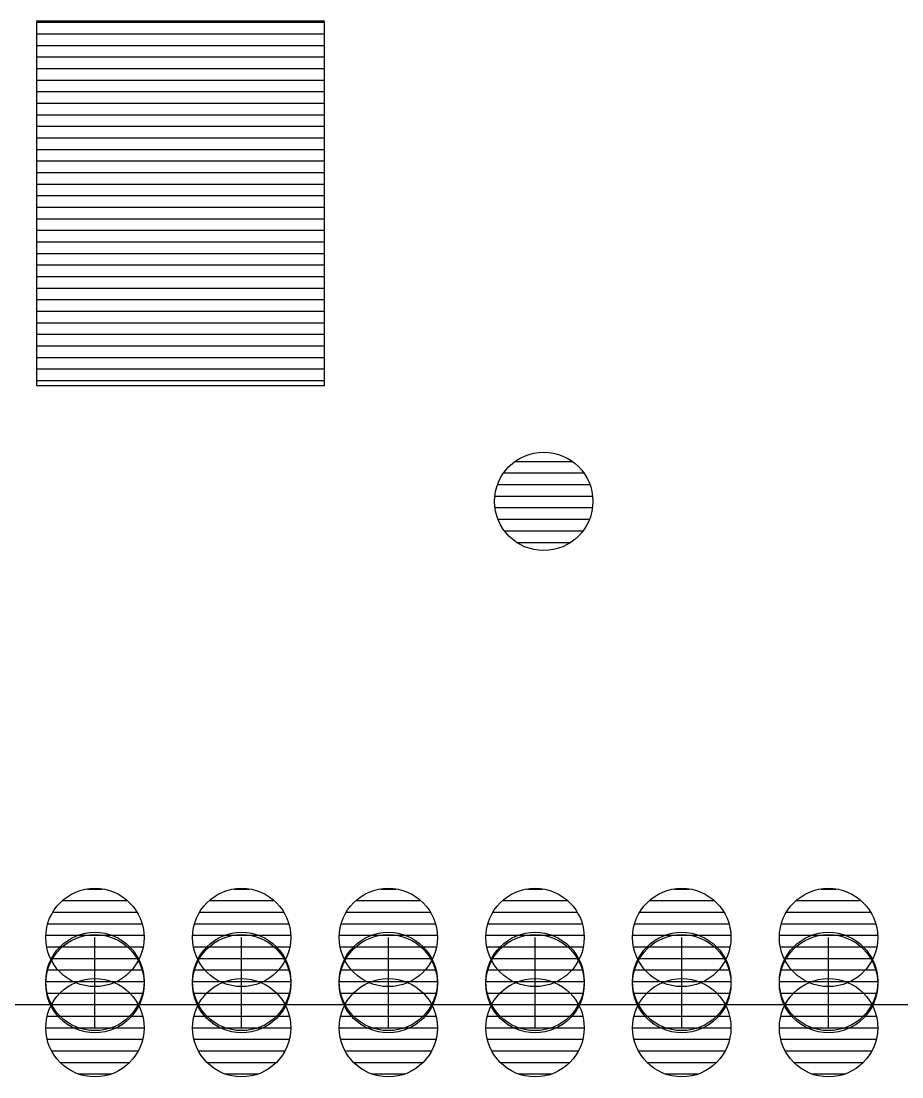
# Model space of a CAD drawing. Extents: x -26 to 0.6, y -0.6 to 26.
# Drawn here: x -20.32 to -12.7, y -0.63 to 8.51 of the extents above; entities that cross this region are included whole.
import ezdxf

# ---------------------------------------------------------------- set-up
doc = ezdxf.new("R2010")
doc.units = 0
doc.layers.get('0').update_dxf_attribs({"linetype": 'CONTINUOUS'})
doc.layers.add('BOTTOMSOLDER', color=6, linetype='CONTINUOUS')
doc.layers.add('MECHANICAL2', color=6, linetype='CONTINUOUS')

# ---------------------------------------------------------------- blocks, each defined once
blk = doc.blocks.new('*X171')
at = {"layer": 'BOTTOMSOLDER', "linetype": 'CONTINUOUS'}
for p, q in [((-0.2462, 0.3456), (0.2462, 0.3456)), ((-0.3461, 0.2456), (0.3461, 0.2456)), ((-0.3982, 0.1456), (0.3982, 0.1456)), ((-0.4209, 0.0456), (0.4209, 0.0456)), ((-0.42, -0.0544), (0.42, -0.0544)), ((-0.3956, -0.1544), (0.3956, -0.1544)), ((-0.3389, -0.2544), (0.3389, -0.2544)), ((-0.235, -0.3544), (0.235, -0.3544))]:
    blk.add_line(p, q, dxfattribs=at)
blk = doc.blocks.new('SIP1_____B_87')
at = {"layer": 'BOTTOMSOLDER'}
blk.add_circle((0, 0), 0.4254, dxfattribs=at)
blk.add_blockref('*X171', (0, 0), dxfattribs=at)
blk = doc.blocks.new('#POLYLINE_3_')
at = {"layer": 'BOTTOMSOLDER'}
blk.add_line((-16.51, -0.2), (-16.51, 0.2), dxfattribs=at)
blk = doc.blocks.new('*X178')
at = {"layer": 'BOTTOMSOLDER', "linetype": 'CONTINUOUS'}
for p, q in [((-16.575, 0.219), (-16.445, 0.219)), ((-16.7886, 0.119), (-16.2314, 0.119)), ((-16.873, 0.019), (-16.147, 0.019)), ((-16.9163, -0.081), (-16.1037, -0.081)), ((-16.9335, -0.181), (-16.0865, -0.181)), ((-16.9274, -0.281), (-16.0926, -0.281)), ((-16.8933, -0.381), (-16.1267, -0.381)), ((-16.8271, -0.481), (-16.1929, -0.481)), ((-16.6953, -0.581), (-16.3247, -0.581))]:
    blk.add_line(p, q, dxfattribs=at)
blk = doc.blocks.new('*X179')
at = {"layer": 'BOTTOMSOLDER', "linetype": 'CONTINUOUS'}
for p, q in [((-16.575, 0.619), (-16.445, 0.619)), ((-16.7886, 0.519), (-16.2314, 0.519)), ((-16.873, 0.419), (-16.147, 0.419)), ((-16.9163, 0.319), (-16.1037, 0.319)), ((-16.9335, 0.219), (-16.0865, 0.219)), ((-16.9274, 0.119), (-16.0926, 0.119)), ((-16.8933, 0.019), (-16.1267, 0.019)), ((-16.8271, -0.081), (-16.1929, -0.081)), ((-16.6953, -0.181), (-16.3247, -0.181))]:
    blk.add_line(p, q, dxfattribs=at)
blk = doc.blocks.new('#POLYLINE_4_')
at = {"layer": 'BOTTOMSOLDER'}
blk.add_line((-17.78, -0.2), (-17.78, 0.2), dxfattribs=at)
blk = doc.blocks.new('*X180')
at = {"layer": 'BOTTOMSOLDER', "linetype": 'CONTINUOUS'}
for p, q in [((-17.845, 0.219), (-17.715, 0.219)), ((-18.0586, 0.119), (-17.5014, 0.119)), ((-18.143, 0.019), (-17.417, 0.019)), ((-18.1863, -0.081), (-17.3737, -0.081)), ((-18.2035, -0.181), (-17.3565, -0.181)), ((-18.1974, -0.281), (-17.3626, -0.281)), ((-18.1633, -0.381), (-17.3967, -0.381)), ((-18.0971, -0.481), (-17.4629, -0.481)), ((-17.9653, -0.581), (-17.5947, -0.581))]:
    blk.add_line(p, q, dxfattribs=at)
blk = doc.blocks.new('*X181')
at = {"layer": 'BOTTOMSOLDER', "linetype": 'CONTINUOUS'}
for p, q in [((-17.845, 0.619), (-17.715, 0.619)), ((-18.0586, 0.519), (-17.5014, 0.519)), ((-18.143, 0.419), (-17.417, 0.419)), ((-18.1863, 0.319), (-17.3737, 0.319)), ((-18.2035, 0.219), (-17.3565, 0.219)), ((-18.1974, 0.119), (-17.3626, 0.119)), ((-18.1633, 0.019), (-17.3967, 0.019)), ((-18.0971, -0.081), (-17.4629, -0.081)), ((-17.9653, -0.181), (-17.5947, -0.181))]:
    blk.add_line(p, q, dxfattribs=at)
blk = doc.blocks.new('#POLYLINE_5_')
at = {"layer": 'BOTTOMSOLDER'}
blk.add_line((-15.24, -0.2), (-15.24, 0.2), dxfattribs=at)
blk = doc.blocks.new('*X182')
at = {"layer": 'BOTTOMSOLDER', "linetype": 'CONTINUOUS'}
for p, q in [((-15.305, 0.219), (-15.175, 0.219)), ((-15.5186, 0.119), (-14.9614, 0.119)), ((-15.603, 0.019), (-14.877, 0.019)), ((-15.6463, -0.081), (-14.8337, -0.081)), ((-15.6635, -0.181), (-14.8165, -0.181)), ((-15.6574, -0.281), (-14.8226, -0.281)), ((-15.6233, -0.381), (-14.8567, -0.381)), ((-15.5571, -0.481), (-14.9229, -0.481)), ((-15.4253, -0.581), (-15.0547, -0.581))]:
    blk.add_line(p, q, dxfattribs=at)
blk = doc.blocks.new('*X183')
at = {"layer": 'BOTTOMSOLDER', "linetype": 'CONTINUOUS'}
for p, q in [((-15.305, 0.619), (-15.175, 0.619)), ((-15.5186, 0.519), (-14.9614, 0.519)), ((-15.603, 0.419), (-14.877, 0.419)), ((-15.6463, 0.319), (-14.8337, 0.319)), ((-15.6635, 0.219), (-14.8165, 0.219)), ((-15.6574, 0.119), (-14.8226, 0.119)), ((-15.6233, 0.019), (-14.8567, 0.019)), ((-15.5571, -0.081), (-14.9229, -0.081)), ((-15.4253, -0.181), (-15.0547, -0.181))]:
    blk.add_line(p, q, dxfattribs=at)
blk = doc.blocks.new('#POLYLINE_14_')
at = {"layer": 'BOTTOMSOLDER'}
blk.add_line((-11.43, -0.2), (-11.43, 0.2), dxfattribs=at)
blk = doc.blocks.new('*X200')
at = {"layer": 'BOTTOMSOLDER', "linetype": 'CONTINUOUS'}
for p, q in [((-11.495, 0.219), (-11.365, 0.219)), ((-11.7086, 0.119), (-11.1514, 0.119)), ((-11.793, 0.019), (-11.067, 0.019)), ((-11.8363, -0.081), (-11.0237, -0.081)), ((-11.8535, -0.181), (-11.0065, -0.181)), ((-11.8474, -0.281), (-11.0126, -0.281)), ((-11.8133, -0.381), (-11.0467, -0.381)), ((-11.7471, -0.481), (-11.1129, -0.481)), ((-11.6153, -0.581), (-11.2447, -0.581))]:
    blk.add_line(p, q, dxfattribs=at)
blk = doc.blocks.new('*X201')
at = {"layer": 'BOTTOMSOLDER', "linetype": 'CONTINUOUS'}
for p, q in [((-11.495, 0.619), (-11.365, 0.619)), ((-11.7086, 0.519), (-11.1514, 0.519)), ((-11.793, 0.419), (-11.067, 0.419)), ((-11.8363, 0.319), (-11.0237, 0.319)), ((-11.8535, 0.219), (-11.0065, 0.219)), ((-11.8474, 0.119), (-11.0126, 0.119)), ((-11.8133, 0.019), (-11.0467, 0.019)), ((-11.7471, -0.081), (-11.1129, -0.081)), ((-11.6153, -0.181), (-11.2447, -0.181))]:
    blk.add_line(p, q, dxfattribs=at)
blk = doc.blocks.new('#POLYLINE_16_')
at = {"layer": 'BOTTOMSOLDER'}
blk.add_line((-12.7, -0.2), (-12.7, 0.2), dxfattribs=at)
blk = doc.blocks.new('*X204')
at = {"layer": 'BOTTOMSOLDER', "linetype": 'CONTINUOUS'}
for p, q in [((-12.765, 0.219), (-12.635, 0.219)), ((-12.9786, 0.119), (-12.4214, 0.119)), ((-13.063, 0.019), (-12.337, 0.019)), ((-13.1063, -0.081), (-12.2937, -0.081)), ((-13.1235, -0.181), (-12.2765, -0.181)), ((-13.1174, -0.281), (-12.2826, -0.281)), ((-13.0833, -0.381), (-12.3167, -0.381)), ((-13.0171, -0.481), (-12.3829, -0.481)), ((-12.8853, -0.581), (-12.5147, -0.581))]:
    blk.add_line(p, q, dxfattribs=at)
blk = doc.blocks.new('*X205')
at = {"layer": 'BOTTOMSOLDER', "linetype": 'CONTINUOUS'}
for p, q in [((-12.765, 0.619), (-12.635, 0.619)), ((-12.9786, 0.519), (-12.4214, 0.519)), ((-13.063, 0.419), (-12.337, 0.419)), ((-13.1063, 0.319), (-12.2937, 0.319)), ((-13.1235, 0.219), (-12.2765, 0.219)), ((-13.1174, 0.119), (-12.2826, 0.119)), ((-13.0833, 0.019), (-12.3167, 0.019)), ((-13.0171, -0.081), (-12.3829, -0.081)), ((-12.8853, -0.181), (-12.5147, -0.181))]:
    blk.add_line(p, q, dxfattribs=at)
blk = doc.blocks.new('#POLYLINE_17_')
at = {"layer": 'BOTTOMSOLDER'}
blk.add_line((-13.97, -0.2), (-13.97, 0.2), dxfattribs=at)
blk = doc.blocks.new('*X206')
at = {"layer": 'BOTTOMSOLDER', "linetype": 'CONTINUOUS'}
for p, q in [((-14.035, 0.219), (-13.905, 0.219)), ((-14.2486, 0.119), (-13.6914, 0.119)), ((-14.333, 0.019), (-13.607, 0.019)), ((-14.3763, -0.081), (-13.5637, -0.081)), ((-14.3935, -0.181), (-13.5465, -0.181)), ((-14.3874, -0.281), (-13.5526, -0.281)), ((-14.3533, -0.381), (-13.5867, -0.381)), ((-14.2871, -0.481), (-13.6529, -0.481)), ((-14.1553, -0.581), (-13.7847, -0.581))]:
    blk.add_line(p, q, dxfattribs=at)
blk = doc.blocks.new('*X207')
at = {"layer": 'BOTTOMSOLDER', "linetype": 'CONTINUOUS'}
for p, q in [((-14.035, 0.619), (-13.905, 0.619)), ((-14.2486, 0.519), (-13.6914, 0.519)), ((-14.333, 0.419), (-13.607, 0.419)), ((-14.3763, 0.319), (-13.5637, 0.319)), ((-14.3935, 0.219), (-13.5465, 0.219)), ((-14.3874, 0.119), (-13.5526, 0.119)), ((-14.3533, 0.019), (-13.5867, 0.019)), ((-14.2871, -0.081), (-13.6529, -0.081)), ((-14.1553, -0.181), (-13.7847, -0.181))]:
    blk.add_line(p, q, dxfattribs=at)
blk = doc.blocks.new('SIP18_1_27_____B_52')
at = {"layer": 'BOTTOMSOLDER'}
for centre, radius in [((-17.78, 0.2), 0.4254), ((-16.51, 0.2), 0.4254), ((-15.24, 0.2), 0.4254), ((-13.97, 0.2), 0.4254), ((-12.7, 0.2), 0.4254), ((-11.43, 0.2), 0.4254), ((-17.78, -0.2), 0.4254), ((-17.78, 0.2), 0), ((-16.51, -0.2), 0.4254), ((-15.24, -0.2), 0.4254), ((-15.24, 0.2), 0), ((-13.97, -0.2), 0.4254), ((-12.7, -0.2), 0.4254), ((-11.43, -0.2), 0.4254), ((-11.43, 0.2), 0), ((-17.78, -0.2), 0), ((-15.24, -0.2), 0), ((-11.43, -0.2), 0)]:
    blk.add_circle(centre, radius, dxfattribs=at)
for name in ['*X181', '*X179', '*X183', '*X207', '*X205', '*X201', '*X180', '#POLYLINE_4_', '*X178', '#POLYLINE_3_', '*X182', '#POLYLINE_5_', '*X206', '#POLYLINE_17_', '*X204', '#POLYLINE_16_', '*X200', '#POLYLINE_14_']:
    blk.add_blockref(name, (0, 0), dxfattribs=at)
blk = doc.blocks.new('#POLYLINE_36_')
at = {"layer": 'BOTTOMSOLDER'}
blk.add_line((-13.97, -0.2), (-13.97, 0.2), dxfattribs=at)
blk = doc.blocks.new('*X244')
at = {"layer": 'BOTTOMSOLDER', "linetype": 'CONTINUOUS'}
for p, q in [((-14.1098, 0.2), (-13.8302, 0.2)), ((-14.2715, 0.1), (-13.6685, 0.1)), ((-14.3431, 0), (-13.5969, 0)), ((-14.3821, -0.1), (-13.5579, -0.1)), ((-14.3954, -0.2), (-13.5446, -0.2)), ((-14.3821, -0.3), (-13.5579, -0.3)), ((-14.3431, -0.4), (-13.5969, -0.4)), ((-14.2715, -0.5), (-13.6685, -0.5)), ((-14.1098, -0.6), (-13.8302, -0.6))]:
    blk.add_line(p, q, dxfattribs=at)
blk = doc.blocks.new('*X245')
at = {"layer": 'BOTTOMSOLDER', "linetype": 'CONTINUOUS'}
for p, q in [((-14.1098, 0.6), (-13.8302, 0.6)), ((-14.2715, 0.5), (-13.6685, 0.5)), ((-14.3431, 0.4), (-13.5969, 0.4)), ((-14.3821, 0.3), (-13.5579, 0.3)), ((-14.3954, 0.2), (-13.5446, 0.2)), ((-14.3821, 0.1), (-13.5579, 0.1)), ((-14.3431, 0), (-13.5969, 0)), ((-14.2715, -0.1), (-13.6685, -0.1)), ((-14.1098, -0.2), (-13.8302, -0.2))]:
    blk.add_line(p, q, dxfattribs=at)
blk = doc.blocks.new('#POLYLINE_37_')
at = {"layer": 'BOTTOMSOLDER'}
blk.add_line((-12.7, -0.2), (-12.7, 0.2), dxfattribs=at)
blk = doc.blocks.new('*X246')
at = {"layer": 'BOTTOMSOLDER', "linetype": 'CONTINUOUS'}
for p, q in [((-12.8398, 0.2), (-12.5602, 0.2)), ((-13.0015, 0.1), (-12.3985, 0.1)), ((-13.0731, 0), (-12.3269, 0)), ((-13.1121, -0.1), (-12.2879, -0.1)), ((-13.1254, -0.2), (-12.2746, -0.2)), ((-13.1121, -0.3), (-12.2879, -0.3)), ((-13.0731, -0.4), (-12.3269, -0.4)), ((-13.0015, -0.5), (-12.3985, -0.5)), ((-12.8398, -0.6), (-12.5602, -0.6))]:
    blk.add_line(p, q, dxfattribs=at)
blk = doc.blocks.new('*X247')
at = {"layer": 'BOTTOMSOLDER', "linetype": 'CONTINUOUS'}
for p, q in [((-12.8398, 0.6), (-12.5602, 0.6)), ((-13.0015, 0.5), (-12.3985, 0.5)), ((-13.0731, 0.4), (-12.3269, 0.4)), ((-13.1121, 0.3), (-12.2879, 0.3)), ((-13.1254, 0.2), (-12.2746, 0.2)), ((-13.1121, 0.1), (-12.2879, 0.1)), ((-13.0731, 0), (-12.3269, 0)), ((-13.0015, -0.1), (-12.3985, -0.1)), ((-12.8398, -0.2), (-12.5602, -0.2))]:
    blk.add_line(p, q, dxfattribs=at)
blk = doc.blocks.new('#POLYLINE_39_')
at = {"layer": 'BOTTOMSOLDER'}
blk.add_line((-11.43, -0.2), (-11.43, 0.2), dxfattribs=at)
blk = doc.blocks.new('*X250')
at = {"layer": 'BOTTOMSOLDER', "linetype": 'CONTINUOUS'}
for p, q in [((-11.5698, 0.2), (-11.2902, 0.2)), ((-11.7315, 0.1), (-11.1285, 0.1)), ((-11.8031, 0), (-11.0569, 0)), ((-11.8421, -0.1), (-11.0179, -0.1)), ((-11.8554, -0.2), (-11.0046, -0.2)), ((-11.8421, -0.3), (-11.0179, -0.3)), ((-11.8031, -0.4), (-11.0569, -0.4)), ((-11.7315, -0.5), (-11.1285, -0.5)), ((-11.5698, -0.6), (-11.2902, -0.6))]:
    blk.add_line(p, q, dxfattribs=at)
blk = doc.blocks.new('*X251')
at = {"layer": 'BOTTOMSOLDER', "linetype": 'CONTINUOUS'}
for p, q in [((-11.5698, 0.6), (-11.2902, 0.6)), ((-11.7315, 0.5), (-11.1285, 0.5)), ((-11.8031, 0.4), (-11.0569, 0.4)), ((-11.8421, 0.3), (-11.0179, 0.3)), ((-11.8554, 0.2), (-11.0046, 0.2)), ((-11.8421, 0.1), (-11.0179, 0.1)), ((-11.8031, 0), (-11.0569, 0)), ((-11.7315, -0.1), (-11.1285, -0.1)), ((-11.5698, -0.2), (-11.2902, -0.2))]:
    blk.add_line(p, q, dxfattribs=at)
blk = doc.blocks.new('#POLYLINE_48_')
at = {"layer": 'BOTTOMSOLDER'}
blk.add_line((-15.24, -0.2), (-15.24, 0.2), dxfattribs=at)
blk = doc.blocks.new('*X268')
at = {"layer": 'BOTTOMSOLDER', "linetype": 'CONTINUOUS'}
for p, q in [((-15.3798, 0.2), (-15.1002, 0.2)), ((-15.5415, 0.1), (-14.9385, 0.1)), ((-15.6131, 0), (-14.8669, 0)), ((-15.6521, -0.1), (-14.8279, -0.1)), ((-15.6654, -0.2), (-14.8146, -0.2)), ((-15.6521, -0.3), (-14.8279, -0.3)), ((-15.6131, -0.4), (-14.8669, -0.4)), ((-15.5415, -0.5), (-14.9385, -0.5)), ((-15.3798, -0.6), (-15.1002, -0.6))]:
    blk.add_line(p, q, dxfattribs=at)
blk = doc.blocks.new('*X269')
at = {"layer": 'BOTTOMSOLDER', "linetype": 'CONTINUOUS'}
for p, q in [((-15.3798, 0.6), (-15.1002, 0.6)), ((-15.5415, 0.5), (-14.9385, 0.5)), ((-15.6131, 0.4), (-14.8669, 0.4)), ((-15.6521, 0.3), (-14.8279, 0.3)), ((-15.6654, 0.2), (-14.8146, 0.2)), ((-15.6521, 0.1), (-14.8279, 0.1)), ((-15.6131, 0), (-14.8669, 0)), ((-15.5415, -0.1), (-14.9385, -0.1)), ((-15.3798, -0.2), (-15.1002, -0.2))]:
    blk.add_line(p, q, dxfattribs=at)
blk = doc.blocks.new('#POLYLINE_49_')
at = {"layer": 'BOTTOMSOLDER'}
blk.add_line((-17.78, -0.2), (-17.78, 0.2), dxfattribs=at)
blk = doc.blocks.new('*X270')
at = {"layer": 'BOTTOMSOLDER', "linetype": 'CONTINUOUS'}
for p, q in [((-17.9198, 0.2), (-17.6402, 0.2)), ((-18.0815, 0.1), (-17.4785, 0.1)), ((-18.1531, 0), (-17.4069, 0)), ((-18.1921, -0.1), (-17.3679, -0.1)), ((-18.2054, -0.2), (-17.3546, -0.2)), ((-18.1921, -0.3), (-17.3679, -0.3)), ((-18.1531, -0.4), (-17.4069, -0.4)), ((-18.0815, -0.5), (-17.4785, -0.5)), ((-17.9198, -0.6), (-17.6402, -0.6))]:
    blk.add_line(p, q, dxfattribs=at)
blk = doc.blocks.new('*X271')
at = {"layer": 'BOTTOMSOLDER', "linetype": 'CONTINUOUS'}
for p, q in [((-17.9198, 0.6), (-17.6402, 0.6)), ((-18.0815, 0.5), (-17.4785, 0.5)), ((-18.1531, 0.4), (-17.4069, 0.4)), ((-18.1921, 0.3), (-17.3679, 0.3)), ((-18.2054, 0.2), (-17.3546, 0.2)), ((-18.1921, 0.1), (-17.3679, 0.1)), ((-18.1531, 0), (-17.4069, 0)), ((-18.0815, -0.1), (-17.4785, -0.1)), ((-17.9198, -0.2), (-17.6402, -0.2))]:
    blk.add_line(p, q, dxfattribs=at)
blk = doc.blocks.new('#POLYLINE_50_')
at = {"layer": 'BOTTOMSOLDER'}
blk.add_line((-16.51, -0.2), (-16.51, 0.2), dxfattribs=at)
blk = doc.blocks.new('*X272')
at = {"layer": 'BOTTOMSOLDER', "linetype": 'CONTINUOUS'}
for p, q in [((-16.6498, 0.2), (-16.3702, 0.2)), ((-16.8115, 0.1), (-16.2085, 0.1)), ((-16.8831, 0), (-16.1369, 0)), ((-16.9221, -0.1), (-16.0979, -0.1)), ((-16.9354, -0.2), (-16.0846, -0.2)), ((-16.9221, -0.3), (-16.0979, -0.3)), ((-16.8831, -0.4), (-16.1369, -0.4)), ((-16.8115, -0.5), (-16.2085, -0.5)), ((-16.6498, -0.6), (-16.3702, -0.6))]:
    blk.add_line(p, q, dxfattribs=at)
blk = doc.blocks.new('*X273')
at = {"layer": 'BOTTOMSOLDER', "linetype": 'CONTINUOUS'}
for p, q in [((-16.6498, 0.6), (-16.3702, 0.6)), ((-16.8115, 0.5), (-16.2085, 0.5)), ((-16.8831, 0.4), (-16.1369, 0.4)), ((-16.9221, 0.3), (-16.0979, 0.3)), ((-16.9354, 0.2), (-16.0846, 0.2)), ((-16.9221, 0.1), (-16.0979, 0.1)), ((-16.8831, 0), (-16.1369, 0)), ((-16.8115, -0.1), (-16.2085, -0.1)), ((-16.6498, -0.2), (-16.3702, -0.2))]:
    blk.add_line(p, q, dxfattribs=at)
blk = doc.blocks.new('SIP18_1_27______50')
at = {"layer": 'BOTTOMSOLDER'}
for centre, radius in [((-17.78, 0.2), 0.4254), ((-16.51, 0.2), 0.4254), ((-15.24, 0.2), 0.4254), ((-13.97, 0.2), 0.4254), ((-12.7, 0.2), 0.4254), ((-11.43, 0.2), 0.4254), ((-17.78, -0.2), 0.4254), ((-17.78, 0.2), 0), ((-16.51, -0.2), 0.4254), ((-15.24, -0.2), 0.4254), ((-15.24, 0.2), 0), ((-13.97, -0.2), 0.4254), ((-12.7, -0.2), 0.4254), ((-11.43, -0.2), 0.4254), ((-11.43, 0.2), 0), ((-17.78, -0.2), 0), ((-15.24, -0.2), 0), ((-11.43, -0.2), 0)]:
    blk.add_circle(centre, radius, dxfattribs=at)
for name in ['*X271', '*X273', '*X269', '*X245', '*X247', '*X251', '*X270', '#POLYLINE_49_', '*X272', '#POLYLINE_50_', '*X268', '#POLYLINE_48_', '*X244', '#POLYLINE_36_', '*X246', '#POLYLINE_37_', '*X250', '#POLYLINE_39_']:
    blk.add_blockref(name, (0, 0), dxfattribs=at)
blk = doc.blocks.new('*X162')
at = {"layer": 'BOTTOMSOLDER', "linetype": 'CONTINUOUS'}
for p, q in [((-20.1905, 8.5), (-17.6975, 8.5)), ((-20.1905, 8.4), (-17.6975, 8.4)), ((-20.1905, 8.3), (-17.6975, 8.3)), ((-20.1905, 8.2), (-17.6975, 8.2)), ((-20.1905, 8.1), (-17.6975, 8.1)), ((-20.1905, 8), (-17.6975, 8)), ((-20.1905, 7.9), (-17.6975, 7.9)), ((-20.1905, 7.8), (-17.6975, 7.8)), ((-20.1905, 7.7), (-17.6975, 7.7)), ((-20.1905, 7.6), (-17.6975, 7.6)), ((-20.1905, 7.5), (-17.6975, 7.5)), ((-20.1905, 7.4), (-17.6975, 7.4)), ((-20.1905, 7.3), (-17.6975, 7.3)), ((-20.1905, 7.2), (-17.6975, 7.2)), ((-20.1905, 7.1), (-17.6975, 7.1)), ((-20.1905, 7), (-17.6975, 7)), ((-20.1905, 6.9), (-17.6975, 6.9)), ((-20.1905, 6.8), (-17.6975, 6.8)), ((-20.1905, 6.7), (-17.6975, 6.7)), ((-20.1905, 6.6), (-17.6975, 6.6)), ((-20.1905, 6.5), (-17.6975, 6.5)), ((-20.1905, 6.4), (-17.6975, 6.4)), ((-20.1905, 6.3), (-17.6975, 6.3)), ((-20.1905, 6.2), (-17.6975, 6.2)), ((-20.1905, 6.1), (-17.6975, 6.1)), ((-20.1905, 6), (-17.6975, 6)), ((-20.1905, 5.9), (-17.6975, 5.9)), ((-20.1905, 5.8), (-17.6975, 5.8)), ((-20.1905, 5.7), (-17.6975, 5.7)), ((-20.1905, 5.6), (-17.6975, 5.6)), ((-20.1905, 5.5), (-17.6975, 5.5)), ((-20.1905, 5.4), (-17.6975, 5.4))]:
    blk.add_line(p, q, dxfattribs=at)
blk = doc.blocks.new('#POLYLINE_144_')
at = {"layer": 'MECHANICAL2'}
blk.add_line((-25.4, 0), (0, 0), dxfattribs=at)

msp = doc.modelspace()

# ---------------------------------------------------------------- linework, layer by layer
at = {"layer": 'BOTTOMSOLDER'}
msp.add_lwpolyline([(-20.1905, 5.3583), (-17.6975, 5.3583), (-17.6975, 8.51), (-20.1905, 8.51), (-20.1905, 5.3583)], dxfattribs=at)

# ---------------------------------------------------------------- block references
for name, p in [('SIP1_____B_87', (-15.8, 4.3544)), ('SIP18_1_27_____B_52', (-1.905, 0.381)), ('SIP18_1_27______50', (-1.905, 0))]:
    msp.add_blockref(name, p)
msp.add_blockref('*X162', (0, 0), dxfattribs=at)
at = {"layer": 'MECHANICAL2'}
msp.add_blockref('#POLYLINE_144_', (0, 0), dxfattribs=at)

doc.saveas('drawing.dxf')
